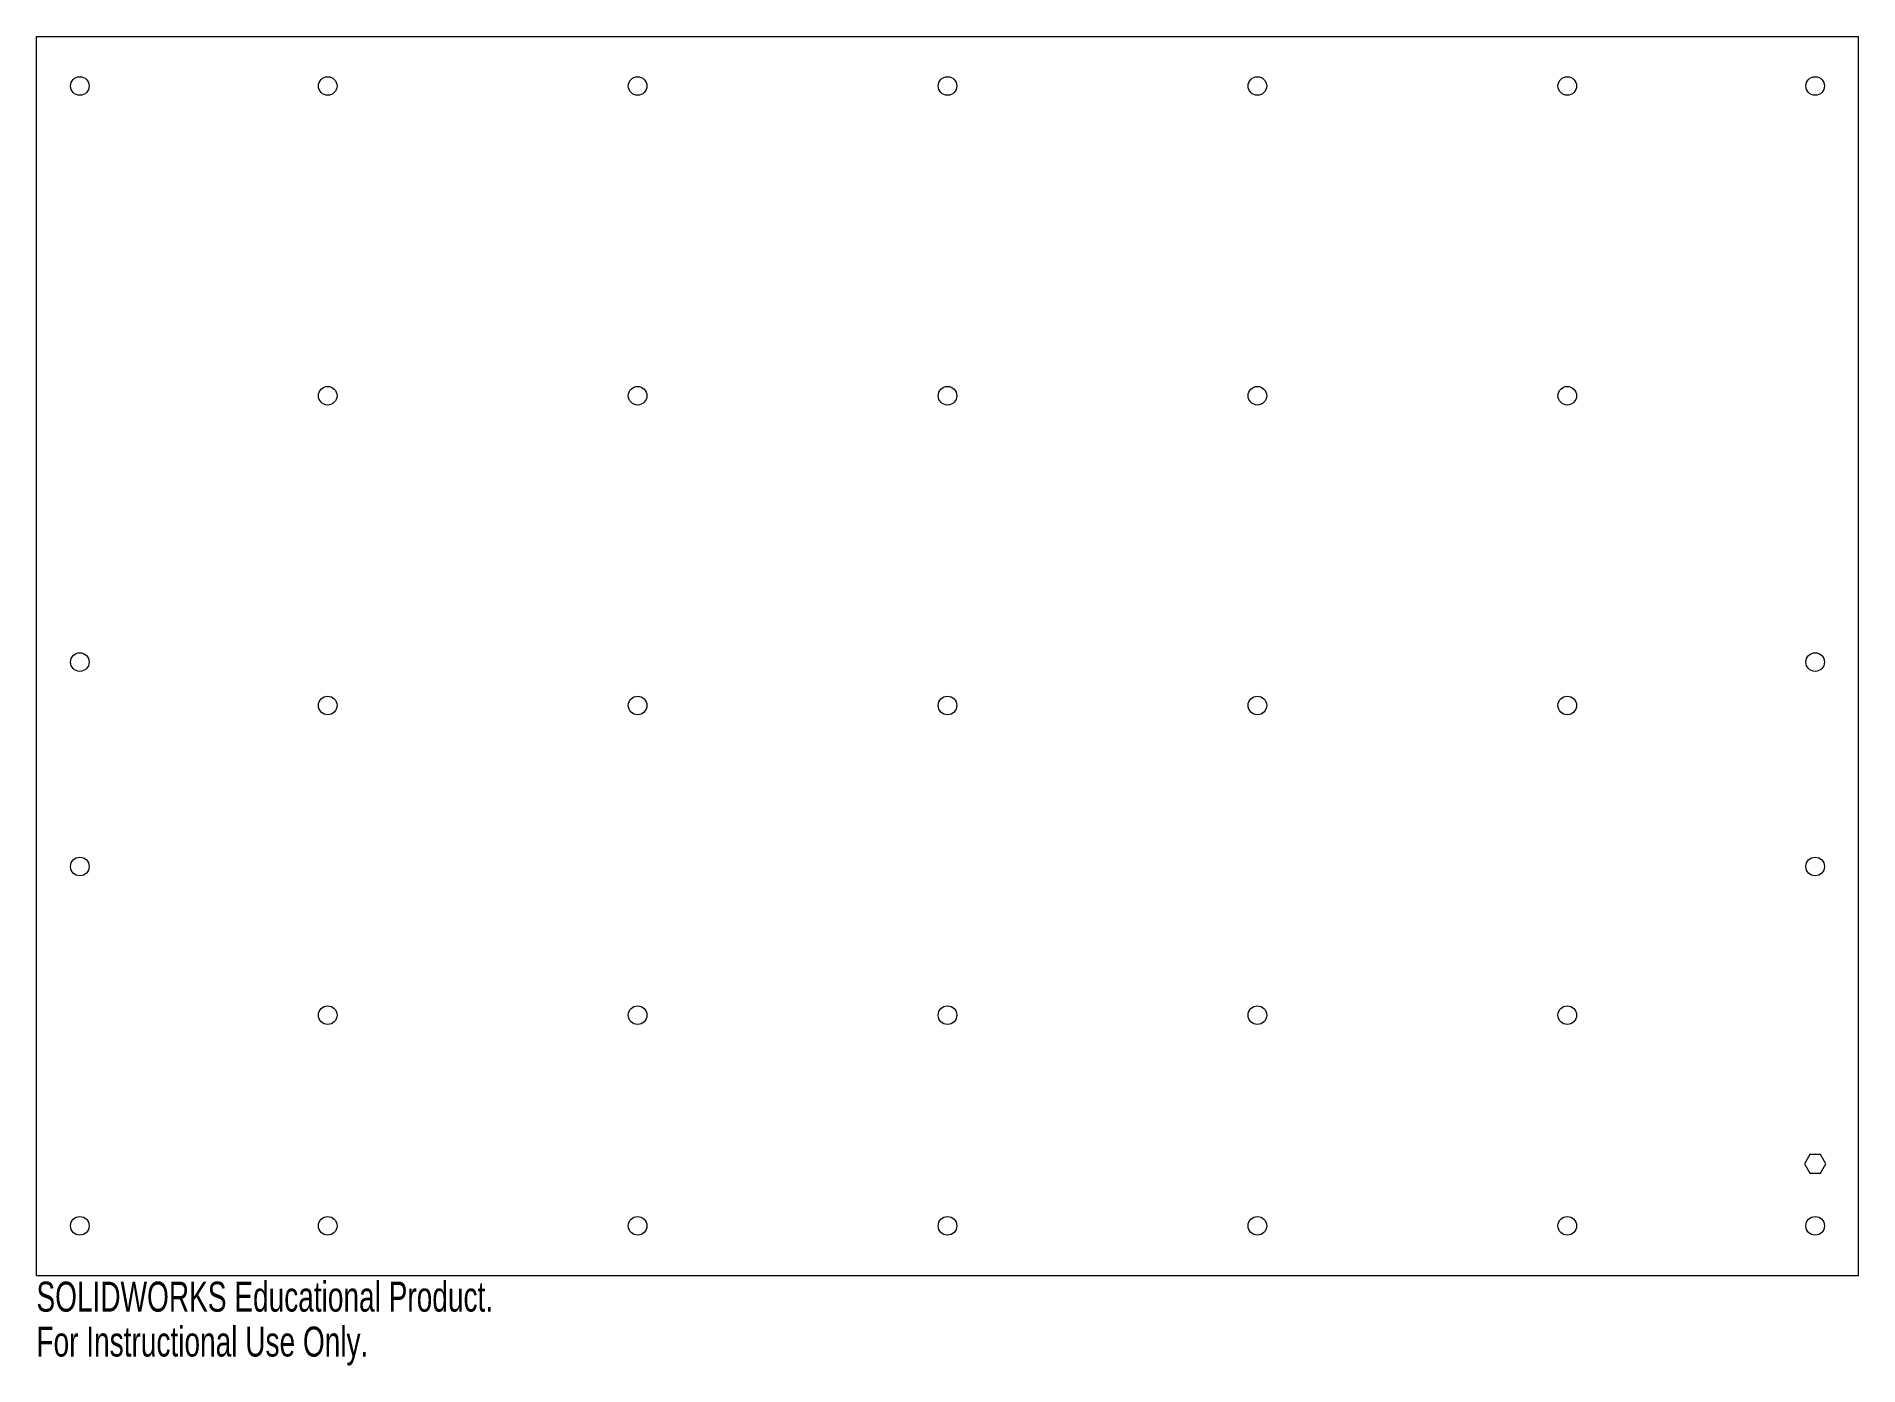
# Model space of a CAD drawing. Header units: millimetres. Extents: x -147 to 147, y -15 to 200.
import ezdxf

# ---------------------------------------------------------------- set-up
doc = ezdxf.new("R2010")
doc.units = ezdxf.units.MM
doc.styles.add('SLDTEXTSTYLE0', font='TXT', dxfattribs={"width": 0.7})

msp = doc.modelspace()

# ---------------------------------------------------------------- linework, layer by layer
at = {"color": 7, "linetype": 'Continuous', "lineweight": 15}
for p, q in [((-147, 200), (147, 200)), ((-147, 0), (-147, 200)), ((147, 0), (147, 200)), ((139.13, 19.5), (138.27, 18)), ((138.27, 18), (139.13, 16.5)), ((140.87, 19.5), (139.13, 19.5)), ((141.73, 18), (140.87, 19.5)), ((140.87, 16.5), (141.73, 18)), ((139.13, 16.5), (140.87, 16.5)), ((-147, 0), (147, 0))]:
    msp.add_line(p, q, dxfattribs=at)
for centre in [(-140, 192), (-100, 192), (-50, 192), (0, 192), (50, 192), (100, 192), (140, 192), (-100, 142), (-50, 142), (0, 142), (50, 142), (100, 142), (-140, 99), (140, 99), (-100, 92), (-50, 92), (0, 92), (50, 92), (100, 92), (-140, 66), (140, 66), (-100, 42), (-50, 42), (0, 42), (50, 42), (100, 42), (-140, 8), (-100, 8), (-50, 8), (0, 8), (50, 8), (100, 8), (140, 8)]:
    msp.add_circle(centre, 1.5, dxfattribs=at)

# ---------------------------------------------------------------- texts
at = {"color": 7, "linetype": 'Continuous', "char_height": 4.8336, "attachment_point": 1, "style": 'SLDTEXTSTYLE0'}
for s, insert in [('SOLIDWORKS Educational Product.', (-147, -1.02)), ('For Instructional Use Only.', (-147, -8.27))]:
    msp.add_mtext(s, dxfattribs=dict(at, insert=insert))

doc.saveas('drawing.dxf')
